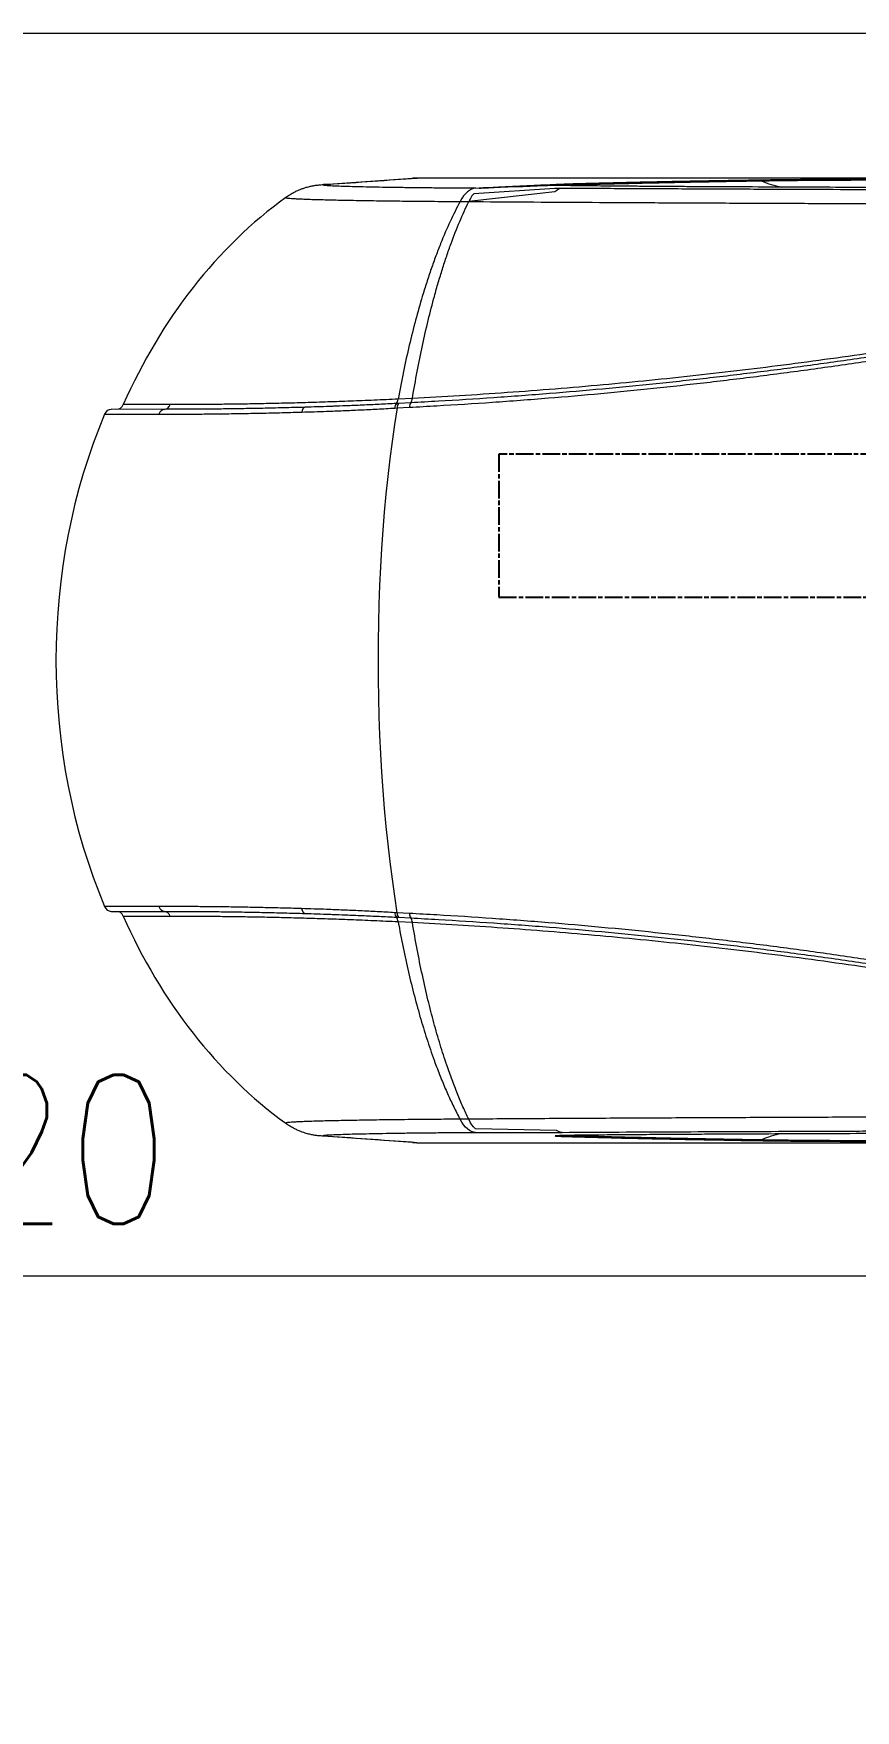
# Model space of a CAD drawing. Header units: inches. Extents: x 102655 to 148943, y 72248 to 114419.
# Drawn here: x 132443 to 132857, y 98894 to 99738 of the extents above; entities that cross this region are included whole.
import ezdxf
from ezdxf.enums import TextEntityAlignment as Align

# ---------------------------------------------------------------- set-up
doc = ezdxf.new("R2010")
doc.units = ezdxf.units.IN
doc.linetypes.add('CENTER INDS', pattern=[13.335, 8.89, -1.11125, 2.2225, -1.11125])
doc.layers.add('ceiling dim', color=8, linetype='Continuous', lineweight=5)
doc.layers.add('Furnitureee', color=8, linetype='Continuous', lineweight=5)
for name, color, linetype in [('E-LEADER', 30, 'Continuous'), ('E-LTG', 92, 'Continuous'), ('E_TAG', 30, 'Continuous')]:
    doc.layers.add(name, color=color, linetype=linetype)
doc.layers.add('ELECTRICAL LIGHTING CEILING', color=6, linetype='CENTER INDS', true_color=0xff00ff)
doc.styles.add('Pyzd-Romans', font='romans.shx', dxfattribs={"width": 0.8})

# ---------------------------------------------------------------- blocks, each defined once
blk = doc.blocks.new('A$Caba3f22f')
at = {"color": 8}
for p, q in [((26280.01, 5452.53, 0.03), (21480.01, 5452.77, 0.03)), ((22586.85, 5376.77, 0.03), (22631.7, 5379.95, 0.03)), ((22633.9, 5380.02, 0.03), (22631.7, 5379.91, 0.03)), ((23208.73, 5379.99, 0.03), (22633.9, 5380.02, 0.03)), ((22588.98, 5376.84, 0.03), (22586.86, 5376.77, 0.03)), ((22656.44, 5369.7, 0.03), (22655.55, 5368.2, 0.03)), ((22657.36, 5371.01, 0.03), (22656.44, 5369.7, 0.03)), ((22658.31, 5372.14, 0.03), (22657.36, 5371.01, 0.03)), ((22659.28, 5373.08, 0.03), (22658.31, 5372.14, 0.03)), ((22660.27, 5373.82, 0.03), (22659.28, 5373.08, 0.03)), ((22703.29, 5373.05, 0.03), (22659.92, 5368.17, 0.03)), ((22660.72, 5369.67, 0.03), (22659.92, 5368.17, 0.03)), ((22661.28, 5374.36, 0.03), (22660.27, 5373.82, 0.03)), ((22661.55, 5370.99, 0.03), (22660.72, 5369.67, 0.03)), ((22662.29, 5374.69, 0.03), (22661.28, 5374.36, 0.03)), ((22662.41, 5372.12, 0.03), (22661.55, 5370.99, 0.03)), ((22703.31, 5374.82, 0.03), (22662.41, 5372.12, 0.03)), ((22704.18, 5373.79, 0.03), (22703.29, 5373.05, 0.03)), ((22706.92, 5374.8, 0.03), (22703.31, 5374.82, 0.03)), ((22705.09, 5374.33, 0.03), (22704.18, 5373.79, 0.03)), ((22706, 5374.67, 0.03), (22705.09, 5374.33, 0.03)), ((22706.92, 5374.8, 0.03), (22706, 5374.67, 0.03)), ((22707.63, 5376.42, 0.03), (22708.25, 5376.46, 0.03)), ((22655.55, 5368.2, 0.03), (22659.92, 5368.17, 0.03)), ((22631.56, 5269.07, 0.03), (22624.4, 5268.71, 0.03)), ((22476.7, 5261.13, 0.03), (22503.97, 5261.13, 0.03)), ((22506.86, 5263.57, 0.03), (22479.97, 5263.58, 0.03)), ((22509.76, 5265.94, 0.03), (22486.13, 5265.94, 0.03)), ((22623.84, 5264.28, 0.03), (22622.54, 5255.87, 0.03)), ((22622.74, 5264.22, 0.03), (22623.84, 5264.28, 0.03)), ((22624.61, 5266.56, 0.03), (22623.53, 5266.5, 0.03)), ((22623.84, 5264.28, 0.03), (22630.06, 5264.63, 0.03)), ((22630.82, 5266.89, 0.03), (22624.61, 5266.56, 0.03)), ((22622.54, 5255.87, 0.03), (22621.34, 5247.3, 0.03)), ((22621.34, 5247.3, 0.03), (22620.23, 5238.6, 0.03)), ((22620.23, 5238.6, 0.03), (22619.2, 5229.78, 0.03)), ((22619.2, 5229.78, 0.03), (22618.28, 5220.85, 0.03)), ((22618.28, 5220.85, 0.03), (22617.44, 5211.81, 0.03)), ((22617.44, 5211.81, 0.03), (22616.7, 5202.69, 0.03)), ((22616.7, 5202.69, 0.03), (22616.06, 5193.48, 0.03)), ((22616.06, 5193.48, 0.03), (22615.52, 5184.21, 0.03)), ((22615.52, 5184.21, 0.03), (22615.07, 5174.87, 0.03)), ((22615.07, 5174.87, 0.03), (22614.73, 5165.5, 0.03)), ((22614.73, 5165.5, 0.03), (22614.48, 5156.08, 0.03)), ((22614.48, 5156.08, 0.03), (22614.33, 5146.65, 0.03)), ((22614.33, 5146.65, 0.03), (22614.28, 5137.2, 0.03)), ((22614.28, 5137.2, 0.03), (22614.33, 5127.76, 0.03)), ((22614.33, 5127.76, 0.03), (22614.47, 5118.32, 0.03)), ((22614.47, 5118.32, 0.03), (22614.72, 5108.91, 0.03)), ((22614.72, 5108.91, 0.03), (22615.07, 5099.53, 0.03)), ((22615.07, 5099.53, 0.03), (22615.51, 5090.2, 0.03)), ((22615.51, 5090.2, 0.03), (22616.06, 5080.92, 0.03)), ((22616.06, 5080.92, 0.03), (22616.7, 5071.72, 0.03)), ((22616.7, 5071.72, 0.03), (22617.43, 5062.59, 0.03)), ((22617.43, 5062.59, 0.03), (22618.27, 5053.56, 0.03)), ((22618.27, 5053.56, 0.03), (22619.19, 5044.62, 0.03)), ((22619.19, 5044.62, 0.03), (22620.21, 5035.8, 0.03)), ((22620.21, 5035.8, 0.03), (22621.33, 5027.1, 0.03)), ((22621.33, 5027.1, 0.03), (22622.53, 5018.54, 0.03)), ((22622.53, 5018.54, 0.03), (22623.82, 5010.12, 0.03)), ((22503.96, 5013.29, 0.03), (22476.69, 5013.29, 0.03)), ((22479.96, 5010.84, 0.03), (22506.84, 5010.84, 0.03)), ((22486.11, 5008.48, 0.03), (22509.75, 5008.48, 0.03)), ((22623.82, 5010.12, 0.03), (22622.73, 5010.18, 0.03)), ((22623.52, 5007.9, 0.03), (22624.59, 5007.84, 0.03)), ((22630.05, 5009.77, 0.03), (22623.82, 5010.12, 0.03)), ((22624.59, 5007.84, 0.03), (22630.8, 5007.51, 0.03)), ((22624.38, 5005.69, 0.03), (22631.54, 5005.33, 0.03)), ((22659.89, 4906.23, 0.03), (22655.53, 4906.2, 0.03)), ((22656.42, 4904.7, 0.03), (22655.53, 4906.2, 0.03)), ((22660.7, 4904.73, 0.03), (22659.89, 4906.23, 0.03)), ((22631.68, 4894.46, 0.03), (22586.82, 4897.64, 0.03)), ((22588.95, 4897.57, 0.03), (22586.83, 4897.64, 0.03)), ((22657.34, 4903.39, 0.03), (22656.42, 4904.7, 0.03)), ((22658.29, 4902.26, 0.03), (22657.34, 4903.39, 0.03)), ((22659.26, 4901.32, 0.03), (22658.29, 4902.26, 0.03)), ((22660.25, 4900.58, 0.03), (22659.26, 4901.32, 0.03)), ((22661.25, 4900.04, 0.03), (22660.25, 4900.58, 0.03)), ((22661.53, 4903.41, 0.03), (22660.7, 4904.73, 0.03)), ((22662.26, 4899.71, 0.03), (22661.25, 4900.04, 0.03)), ((22662.38, 4902.28, 0.03), (22661.53, 4903.41, 0.03)), ((22663.28, 4899.57, 0.03), (22662.26, 4899.71, 0.03)), ((22663.26, 4901.35, 0.03), (22662.38, 4902.28, 0.03)), ((22704.15, 4900.6, 0.03), (22663.26, 4901.35, 0.03)), ((22663.28, 4899.57, 0.03), (22706.89, 4899.59, 0.03)), ((22705.06, 4900.06, 0.03), (22704.15, 4900.6, 0.03)), ((22705.97, 4899.73, 0.03), (22705.06, 4900.06, 0.03)), ((22706.89, 4899.59, 0.03), (22705.97, 4899.73, 0.03)), ((22708.22, 4897.93, 0.03), (22707.58, 4897.98, 0.03)), ((22708.37, 4898, 0.03), (22708.19, 4897.99, 0.03)), ((22631.68, 4894.49, 0.03), (22633.87, 4894.38, 0.03)), ((22633.87, 4894.38, 0.03), (23208.71, 4894.35, 0.03)), ((26279.98, 4827.03, 0.03), (21479.98, 4827.27, 0.03))]:
    blk.add_line(p, q, dxfattribs=at)
at = {"color": 8, "extrusion": (0, 0, -1)}
for centre, major_axis, start_param, end_param in [((20225.11, 5182.46, 0.03), (-2858.25, -225.02), 2.545011, 2.573573), ((20225.1, 5092.21, 0.03), (2858.22, -225.33), 0.56802, 0.596582)]:
    blk.add_ellipse(centre, major_axis=major_axis, ratio=0.005124, start_param=start_param, end_param=end_param, dxfattribs=at)
at = {"color": 8}
for centre, major_axis, start_param, end_param in [((22805.69, 5373.81, 0.03), (0, -5.15), 2.783189, 3.129227), ((22825.29, 5439.34, 0.03), (0, -64.66), -0.351478, -0.155593), ((22680.17, 5137.2, 0.03), (-0.01, -270.78), 3.675863, 4.216959), ((22706.34, 5369.24, 0.03), (0, -7.59), 2.828, 3.135912), ((22621.71, 5268.94, 0.03), (0, -3.3), 0.741941, 1.503286), ((22628.71, 5269.25, 0.03), (0, -3.51), 0.832464, 1.520434), ((22672.82, 5137.2, 0.03), (-0.01, -270.78), 4.237064, 5.187714), ((22479.97, 5259.06, 0.03), (0, -4.51), 3.141593, 4.237064), ((22482.89, 5268.09, 0.03), (0, -4.51), 0, 1.075367), ((22506.95, 5259.61, 0.03), (0, -3.96), 3.171766, 4.320585), ((22506.78, 5267.59, 0.03), (0, -4.02), 0.0246, 1.148135), ((22578.15, 5261.85, 0.03), (0, -2.83), 3.360904, 4.594164), ((22625.55, 5264.11, 0.03), (0, -3.44), 3.943663, 4.680372), ((22626.68, 5264.17, 0.03), (0, -3.49), 3.958667, 4.680985), ((22632.99, 5264.48, 0.03), (0, -3.59), 3.976323, 4.670122), ((22479.96, 5015.36, 0.03), (0, -4.51), -1.095472, 0), ((22482.88, 5006.33, 0.03), (0, -4.51), 2.066226, 3.141593), ((22680.17, 5137.2, 0.03), (-0.01, -270.78), -1.075367, -0.534337), ((22506.94, 5014.8, 0.03), (0, -3.96), -1.178993, -0.030173), ((22506.76, 5006.83, 0.03), (0, -4.02), 1.993458, 3.116992), ((22578.13, 5012.56, 0.03), (0, -2.83), -1.452571, -0.219311), ((22625.53, 5010.29, 0.03), (0, -3.44), -1.53878, -0.802071), ((22621.7, 5005.47, 0.03), (0, -3.3), 1.638307, 2.399652), ((22626.66, 5010.23, 0.03), (0, -3.49), -1.539393, -0.817075), ((22632.97, 5009.92, 0.03), (0, -3.59), -1.528529, -0.83473), ((22628.69, 5005.15, 0.03), (0, -3.51), 1.621159, 2.309129), ((22706.31, 4905.16, 0.03), (0, -7.59), 0.00568, 0.313593), ((22825.26, 4835.05, 0.03), (0, -64.66), 3.297184, 3.49307), ((22805.66, 4900.57, 0.03), (0, -5.15), 0.012366, 0.358403)]:
    blk.add_ellipse(centre, major_axis=major_axis, ratio=0.814572, start_param=start_param, end_param=end_param, dxfattribs=at)
for points, knots in [([(22805.74, 5378.96, 0.03), (22801.18, 5378.89, 0.03), (22792.05, 5378.74, 0.03), (22779.06, 5378.52, 0.03), (22766.57, 5378.29, 0.03), (22754.64, 5378.05, 0.03), (22743.27, 5377.8, 0.03), (22733.65, 5377.58, 0.03), (22725.56, 5377.38, 0.03), (22718.84, 5377.2, 0.03), (22712.4, 5377.02, 0.03), (22708.38, 5376.89, 0.03), (22706.37, 5376.83, 0.03)], [0, 0, 0, 0, 0.113166, 0.226367, 0.339533, 0.453988, 0.568478, 0.682933, 0.762103, 0.841273, 0.920637, 1, 1, 1, 1]), ([(22708.25, 5376.46, 0.03), (22710.28, 5376.52, 0.03), (22714.35, 5376.65, 0.03), (22720.87, 5376.84, 0.03), (22727.7, 5377.02, 0.03), (22734.87, 5377.2, 0.03), (22742.92, 5377.4, 0.03), (22751.95, 5377.6, 0.03), (22762.02, 5377.81, 0.03), (22772.58, 5378.03, 0.03), (22783.63, 5378.23, 0.03), (22795.12, 5378.44, 0.03), (22803.15, 5378.57, 0.03), (22807.16, 5378.63, 0.03)], [0, 0, 0, 0, 0.080597, 0.161219, 0.241841, 0.322666, 0.403491, 0.502475, 0.601482, 0.700465, 0.800302, 0.900163, 1, 1, 1, 1]), ([(22872.09, 5379.37, 0.03), (22869.19, 5379.37, 0.03), (22863.37, 5379.36, 0.03), (22855.15, 5379.35, 0.03), (22847.51, 5379.32, 0.03), (22840.41, 5379.29, 0.03), (22833.47, 5379.25, 0.03), (22826.99, 5379.2, 0.03), (22821.07, 5379.15, 0.03), (22815.64, 5379.09, 0.03), (22810.47, 5379.03, 0.03), (22807.32, 5378.98, 0.03), (22805.74, 5378.96, 0.03)], [0, 0, 0, 0, 0.116187, 0.233499, 0.332428, 0.431357, 0.533163, 0.634968, 0.725147, 0.815326, 0.907663, 1, 1, 1, 1]), ([(22807.16, 5378.63, 0.03), (22808.84, 5378.66, 0.03), (22812.22, 5378.71, 0.03), (22817.8, 5378.78, 0.03), (22823.71, 5378.84, 0.03), (22829.98, 5378.9, 0.03), (22836.61, 5378.95, 0.03), (22843.46, 5378.99, 0.03), (22850.42, 5379.02, 0.03), (22857.49, 5379.05, 0.03), (22864.73, 5379.06, 0.03), (22869.63, 5379.07, 0.03), (22872.08, 5379.07, 0.03)], [0, 0, 0, 0, 0.1005001, 0.2017234, 0.3007679, 0.3998123, 0.5017345, 0.6036566, 0.7013639, 0.7990712, 0.8995356, 1, 1, 1, 1]), ([(22567.87, 5370.24, 0.03), (22567.85, 5370.2, 0.03), (22567.79, 5370.12, 0.03), (22568.29, 5370, 0.03), (22569.24, 5369.88, 0.03), (22570.66, 5369.76, 0.03), (22572.52, 5369.64, 0.03), (22574.84, 5369.53, 0.03), (22577.63, 5369.41, 0.03), (22580.91, 5369.29, 0.03), (22584.59, 5369.18, 0.03), (22588.65, 5369.08, 0.03), (22593.07, 5368.97, 0.03), (22597.91, 5368.87, 0.03), (22603.19, 5368.78, 0.03), (22608.88, 5368.68, 0.03), (22615.77, 5368.58, 0.03), (22624.02, 5368.48, 0.03), (22632.76, 5368.39, 0.03), (22640.84, 5368.31, 0.03), (22648.06, 5368.25, 0.03), (22653.06, 5368.22, 0.03), (22655.55, 5368.2, 0.03)], [0, 0, 0, 0, 0.042006, 0.090914, 0.139783, 0.187286, 0.234826, 0.282329, 0.331213, 0.380137, 0.429021, 0.476538, 0.524091, 0.571608, 0.620507, 0.669445, 0.718344, 0.787796, 0.857248, 0.90482, 0.952428, 1, 1, 1, 1]), ([(22567.87, 5370.24, 0.03), (22567.98, 5370.32, 0.03), (22568.72, 5370.89, 0.03), (22570.13, 5371.78, 0.03), (22572.02, 5372.87, 0.03), (22573.81, 5373.74, 0.03), (22575.43, 5374.43, 0.03), (22576.87, 5374.95, 0.03), (22578.14, 5375.35, 0.03), (22579.26, 5375.65, 0.03), (22580.27, 5375.89, 0.03), (22581.18, 5376.08, 0.03), (22582.03, 5376.23, 0.03), (22582.84, 5376.36, 0.03), (22583.66, 5376.47, 0.03), (22584.54, 5376.57, 0.03), (22585.59, 5376.67, 0.03), (22586.35, 5376.73, 0.03), (22586.83, 5376.76, 0.03), (22586.86, 5376.77, 0.03)], [0, 0, 0, 0, 0.011585, 0.080416, 0.145605, 0.206087, 0.261174, 0.311147, 0.357248, 0.401253, 0.44516, 0.490671, 0.539809, 0.595237, 0.660378, 0.740287, 0.843817, 0.991425, 1, 1, 1, 1]), ([(22665.38, 5374.83, 0.03), (22660.1, 5374.85, 0.03), (22653.66, 5374.89, 0.03), (22644.53, 5374.97, 0.03), (22635.86, 5375.06, 0.03), (22627.67, 5375.16, 0.03), (22620.04, 5375.27, 0.03), (22613.01, 5375.39, 0.03), (22606.72, 5375.51, 0.03), (22601.21, 5375.65, 0.03), (22596.55, 5375.78, 0.03), (22592.73, 5375.93, 0.03), (22589.78, 5376.08, 0.03), (22587.73, 5376.23, 0.03), (22586.63, 5376.38, 0.03), (22586.45, 5376.53, 0.03), (22587.13, 5376.69, 0.03), (22588.36, 5376.79, 0.03), (22588.98, 5376.84, 0.03)], [0, 0, 0, 0, 0.061142, 0.122491, 0.18384, 0.244982, 0.30779, 0.370821, 0.433853, 0.49666, 0.559465, 0.622495, 0.685525, 0.74833, 0.811135, 0.874165, 0.937195, 1, 1, 1, 1]), ([(22706.37, 5376.83, 0.03), (22705.82, 5376.81, 0.03), (22704.71, 5376.77, 0.03), (22663.31, 5374.83, 0.03), (22663.31, 5374.83, 0.03), (22703.88, 5376.55, 0.03), (22705.2, 5376.49, 0.03), (22706.75, 5376.44, 0.03), (22707.74, 5376.41, 0.03), (22708.23, 5376.4, 0.03)], [0, 0, 0, 0, 0.137528, 0.277556, 0.45178, 0.631097, 0.812587, 0.906294, 1, 1, 1, 1]), ([(22704.38, 5376.55, 0.03), (22704.4, 5376.54, 0.03), (22704.43, 5376.54, 0.03), (22704.69, 5376.52, 0.03), (22705.15, 5376.5, 0.03), (22705.87, 5376.47, 0.03), (22706.85, 5376.44, 0.03), (22707.7, 5376.41, 0.03), (22708.28, 5376.4, 0.03), (22708.39, 5376.4, 0.03)], [0, 0, 0, 0, 0.098142, 0.227423, 0.384416, 0.563544, 0.755572, 0.954633, 1, 1, 1, 1]), ([(23344.54, 5373.83, 0.03), (23333.29, 5373.81, 0.03), (23310.79, 5373.76, 0.03), (23276.85, 5373.7, 0.03), (23242.82, 5373.65, 0.03), (23208.55, 5373.62, 0.03), (23174.06, 5373.61, 0.03), (23139.39, 5373.6, 0.03), (23104.72, 5373.61, 0.03), (23071.41, 5373.64, 0.03), (23039.49, 5373.67, 0.03), (23008.95, 5373.72, 0.03), (22978.51, 5373.77, 0.03), (22948.18, 5373.84, 0.03), (22917.99, 5373.92, 0.03), (22887.95, 5374.01, 0.03), (22858.08, 5374.11, 0.03), (22827.96, 5374.22, 0.03), (22797.61, 5374.35, 0.03), (22767.08, 5374.49, 0.03), (22736.8, 5374.64, 0.03), (22716.88, 5374.75, 0.03), (22706.92, 5374.8, 0.03)], [0, 0, 0, 0, 0.0526532, 0.1053285, 0.1580039, 0.2106571, 0.2640366, 0.3174392, 0.3708419, 0.4242214, 0.4714791, 0.5187529, 0.5660266, 0.6132843, 0.6605421, 0.7078159, 0.7550897, 0.8023475, 0.8517514, 0.9011737, 0.950596, 1, 1, 1, 1]), ([(22708.23, 5376.4, 0.03), (22708.63, 5376.39, 0.03), (22710.03, 5376.36, 0.03), (22712.96, 5376.31, 0.03), (22715.97, 5376.27, 0.03), (22717.49, 5376.26, 0.03)], [0, 0, 0, 0, 0.162281, 0.575154, 1, 1, 1, 1]), ([(22717.49, 5376.26, 0.03), (22719.83, 5376.23, 0.03), (22724.51, 5376.19, 0.03), (22731.75, 5376.12, 0.03), (22739.14, 5376.06, 0.03), (22747.29, 5375.99, 0.03), (22756.23, 5375.93, 0.03), (22765.99, 5375.86, 0.03), (22775.95, 5375.8, 0.03), (22782.74, 5375.77, 0.03), (22786.13, 5375.75, 0.03)], [0, 0, 0, 0, 0.111098, 0.222197, 0.333795, 0.445393, 0.583562, 0.72173, 0.860865, 1, 1, 1, 1]), ([(22786.13, 5375.75, 0.03), (22793.49, 5375.72, 0.03), (22808.2, 5375.65, 0.03), (22830.46, 5375.55, 0.03), (22854.35, 5375.46, 0.03), (22879.92, 5375.36, 0.03), (22907.18, 5375.27, 0.03), (22934.59, 5375.19, 0.03), (22962.15, 5375.12, 0.03), (22989.81, 5375.06, 0.03), (23015.23, 5375.02, 0.03), (23038.36, 5374.98, 0.03), (23055.73, 5374.96, 0.03), (23066.16, 5374.95, 0.03), (23069.63, 5374.95, 0.03)], [0, 0, 0, 0, 0.0802715, 0.1605519, 0.2408233, 0.3372601, 0.4337607, 0.5302924, 0.6268232, 0.7233216, 0.8197569, 0.8918578, 0.9639583, 1, 1, 1, 1]), ([(22655.55, 5368.2, 0.03), (22653.87, 5364.92, 0.03), (22650.5, 5358.34, 0.03), (22646.49, 5348.93, 0.03), (22643.35, 5340.82, 0.03), (22641.01, 5334.3, 0.03), (22638.74, 5327.52, 0.03), (22636.09, 5318.99, 0.03), (22633.14, 5308.54, 0.03), (22629.97, 5295.89, 0.03), (22627.02, 5282.65, 0.03), (22625.27, 5273.36, 0.03), (22624.4, 5268.71, 0.03)], [0, 0, 0, 0, 0.131197, 0.262996, 0.332383, 0.401771, 0.471515, 0.541259, 0.655143, 0.769026, 0.884513, 1, 1, 1, 1]), ([(22631.56, 5269.07, 0.03), (22632.35, 5273.62, 0.03), (22633.92, 5282.72, 0.03), (22636.58, 5295.81, 0.03), (22639.47, 5308.45, 0.03), (22642.18, 5318.95, 0.03), (22644.6, 5327.48, 0.03), (22646.66, 5334.25, 0.03), (22648.8, 5340.78, 0.03), (22651.66, 5348.89, 0.03), (22655.32, 5358.31, 0.03), (22658.38, 5364.88, 0.03), (22659.92, 5368.17, 0.03)], [0, 0, 0, 0, 0.113536, 0.227072, 0.342187, 0.457301, 0.526918, 0.596536, 0.666511, 0.736487, 0.867942, 1, 1, 1, 1]), ([(22659.92, 5368.17, 0.03), (22669.59, 5368.11, 0.03), (22688.94, 5367.99, 0.03), (22718.33, 5367.81, 0.03), (22747.97, 5367.65, 0.03), (22777.85, 5367.5, 0.03), (22807.95, 5367.37, 0.03), (22838.26, 5367.25, 0.03), (22868.75, 5367.14, 0.03), (22899.87, 5367.04, 0.03), (22931.6, 5366.95, 0.03), (22963.93, 5366.88, 0.03), (22996.37, 5366.82, 0.03), (23024.51, 5366.79, 0.03), (23048.3, 5366.76, 0.03), (23067.73, 5366.75, 0.03), (23087.17, 5366.74, 0.03), (23111.33, 5366.74, 0.03), (23140.2, 5366.74, 0.03), (23173.74, 5366.77, 0.03), (23207.31, 5366.8, 0.03), (23240.87, 5366.86, 0.03), (23274.41, 5366.93, 0.03), (23296.66, 5366.99, 0.03), (23307.78, 5367.01, 0.03)], [0, 0, 0, 0, 0.047251, 0.094518, 0.141785, 0.189036, 0.236287, 0.283554, 0.33082, 0.378071, 0.427484, 0.476914, 0.526345, 0.575758, 0.605215, 0.634672, 0.66416, 0.693649, 0.74452, 0.795402, 0.846274, 0.897513, 0.948761, 1, 1, 1, 1]), ([(22630.06, 5264.63, 0.03), (22634.68, 5264.88, 0.03), (22648.52, 5265.62, 0.03), (22671.8, 5267.11, 0.03), (22699.3, 5269.18, 0.03), (22726.36, 5271.54, 0.03), (22752.91, 5274.15, 0.03), (22779.61, 5277.08, 0.03), (22806.57, 5280.34, 0.03), (22833.79, 5283.96, 0.03), (22861.23, 5287.93, 0.03), (22888.73, 5292.22, 0.03), (22907.09, 5295.36, 0.03), (22956.26, 5296.93, 0.03)], [0, 0, 0, 0, 0.050017, 0.15006, 0.250193, 0.343189, 0.436224, 0.529256, 0.622247, 0.716663, 0.811129, 0.905591, 1, 1, 1, 1]), ([(22956.17, 5298.71, 0.03), (22907.17, 5297.19, 0.03), (22889.15, 5294.15, 0.03), (22862.15, 5289.99, 0.03), (22835.21, 5286.12, 0.03), (22808.21, 5282.56, 0.03), (22781.18, 5279.31, 0.03), (22754.14, 5276.36, 0.03), (22727.25, 5273.74, 0.03), (22700.02, 5271.39, 0.03), (22672.45, 5269.34, 0.03), (22649.24, 5267.87, 0.03), (22635.42, 5267.13, 0.03), (22630.82, 5266.89, 0.03)], [0, 0, 0, 0, 0.092948, 0.185946, 0.278947, 0.371902, 0.466338, 0.560818, 0.6553, 0.749741, 0.849808, 0.949967, 1, 1, 1, 1]), ([(22956.08, 5300.43, 0.03), (22908.16, 5299.11, 0.03), (22892.32, 5296.46, 0.03), (22868.57, 5292.8, 0.03), (22844.86, 5289.36, 0.03), (22821.22, 5286.17, 0.03), (22797.65, 5283.22, 0.03), (22774.18, 5280.52, 0.03), (22750.81, 5278.06, 0.03), (22727.17, 5275.8, 0.03), (22703.29, 5273.75, 0.03), (22679.19, 5271.93, 0.03), (22655.25, 5270.35, 0.03), (22639.46, 5269.5, 0.03), (22631.56, 5269.07, 0.03)], [0, 0, 0, 0, 0.081979, 0.163991, 0.246007, 0.327989, 0.409944, 0.491927, 0.573913, 0.65587, 0.741887, 0.827933, 0.913981, 1, 1, 1, 1]), ([(22624.4, 5268.71, 0.03), (22620.33, 5268.52, 0.03), (22612.19, 5268.14, 0.03), (22600.42, 5267.67, 0.03), (22588.89, 5267.25, 0.03), (22577.69, 5266.9, 0.03), (22566.87, 5266.62, 0.03), (22556.77, 5266.4, 0.03), (22547.4, 5266.23, 0.03), (22538.74, 5266.11, 0.03), (22530.58, 5266.03, 0.03), (22522.98, 5265.97, 0.03), (22515.93, 5265.95, 0.03), (22511.82, 5265.94, 0.03), (22509.76, 5265.94, 0.03)], [0, 0, 0, 0, 0.082646, 0.165368, 0.248015, 0.333538, 0.419145, 0.504669, 0.585905, 0.66721, 0.748446, 0.832272, 0.916173, 1, 1, 1, 1]), ([(22503.97, 5261.13, 0.03), (22506.13, 5261.13, 0.03), (22510.45, 5261.13, 0.03), (22517.78, 5261.16, 0.03), (22525.79, 5261.22, 0.03), (22534.54, 5261.31, 0.03), (22544, 5261.45, 0.03), (22554.06, 5261.63, 0.03), (22564.63, 5261.87, 0.03), (22572.11, 5262.08, 0.03), (22575.86, 5262.19, 0.03)], [0, 0, 0, 0, 0.122546, 0.245195, 0.367739, 0.494272, 0.620922, 0.747453, 0.873489, 1, 1, 1, 1]), ([(22577.64, 5264.62, 0.03), (22573.97, 5264.51, 0.03), (22566.61, 5264.31, 0.03), (22556.3, 5264.07, 0.03), (22546.59, 5263.89, 0.03), (22537.54, 5263.76, 0.03), (22528.96, 5263.67, 0.03), (22520.94, 5263.61, 0.03), (22513.45, 5263.58, 0.03), (22509.06, 5263.58, 0.03), (22506.86, 5263.57, 0.03)], [0, 0, 0, 0, 0.126009, 0.252492, 0.375034, 0.497682, 0.620226, 0.746778, 0.873446, 1, 1, 1, 1]), ([(22575.86, 5262.19, 0.03), (22580.01, 5262.32, 0.03), (22586.8, 5262.53, 0.03), (22596.67, 5262.92, 0.03), (22605.15, 5263.29, 0.03), (22613.84, 5263.72, 0.03), (22619.77, 5264.05, 0.03), (22622.74, 5264.22, 0.03)], [0, 0, 0, 0, 0.281162, 0.460183, 0.639203, 0.819602, 1, 1, 1, 1]), ([(22591.8, 5265.09, 0.03), (22591.17, 5265.06, 0.03), (22586.3, 5264.88, 0.03), (22581.68, 5264.74, 0.03), (22577.64, 5264.62, 0.03)], [0, 0, 0, 0, 0.128987, 1, 1, 1, 1]), ([(22623.53, 5266.5, 0.03), (22620.64, 5266.35, 0.03), (22614.86, 5266.06, 0.03), (22606.38, 5265.67, 0.03), (22598.67, 5265.34, 0.03), (22593.88, 5265.16, 0.03), (22591.8, 5265.09, 0.03)], [0, 0, 0, 0, 0.2643605, 0.5287217, 0.7950553, 1, 1, 1, 1]), ([(22575.84, 5012.22, 0.03), (22572.27, 5012.32, 0.03), (22565.12, 5012.53, 0.03), (22554.88, 5012.76, 0.03), (22545.03, 5012.95, 0.03), (22535.66, 5013.09, 0.03), (22526.79, 5013.19, 0.03), (22518.5, 5013.25, 0.03), (22510.76, 5013.29, 0.03), (22506.23, 5013.29, 0.03), (22503.96, 5013.29, 0.03)], [0, 0, 0, 0, 0.120517, 0.24145, 0.365737, 0.490137, 0.614426, 0.742909, 0.871514, 1, 1, 1, 1]), ([(22506.84, 5010.84, 0.03), (22509, 5010.84, 0.03), (22513.32, 5010.84, 0.03), (22520.65, 5010.81, 0.03), (22528.68, 5010.75, 0.03), (22537.46, 5010.65, 0.03), (22546.96, 5010.51, 0.03), (22556.86, 5010.32, 0.03), (22567.06, 5010.09, 0.03), (22574.1, 5009.89, 0.03), (22577.63, 5009.79, 0.03)], [0, 0, 0, 0, 0.124313, 0.248734, 0.373045, 0.501525, 0.630126, 0.758603, 0.879095, 1, 1, 1, 1]), ([(22509.75, 5008.48, 0.03), (22511.8, 5008.47, 0.03), (22515.9, 5008.47, 0.03), (22522.93, 5008.44, 0.03), (22530.67, 5008.39, 0.03), (22539.19, 5008.3, 0.03), (22548.45, 5008.16, 0.03), (22558.11, 5007.99, 0.03), (22568.08, 5007.76, 0.03), (22578.27, 5007.49, 0.03), (22589.03, 5007.15, 0.03), (22600.34, 5006.74, 0.03), (22612.14, 5006.27, 0.03), (22620.3, 5005.88, 0.03), (22624.38, 5005.69, 0.03)], [0, 0, 0, 0, 0.083625, 0.167322, 0.250945, 0.337388, 0.423913, 0.510354, 0.590633, 0.670979, 0.751256, 0.834146, 0.917112, 1, 1, 1, 1]), ([(22622.73, 5010.18, 0.03), (22619.78, 5010.35, 0.03), (22613.89, 5010.68, 0.03), (22605.23, 5011.11, 0.03), (22596.72, 5011.48, 0.03), (22586.81, 5011.88, 0.03), (22579.99, 5012.09, 0.03), (22575.84, 5012.22, 0.03)], [0, 0, 0, 0, 0.179016, 0.358033, 0.538435, 0.718838, 1, 1, 1, 1]), ([(22577.63, 5009.79, 0.03), (22581.66, 5009.67, 0.03), (22586.11, 5009.54, 0.03), (22590.78, 5009.36, 0.03), (22591.23, 5009.34, 0.03)], [0, 0, 0, 0, 0.9058274, 1, 1, 1, 1]), ([(22591.23, 5009.34, 0.03), (22593.47, 5009.26, 0.03), (22598.41, 5009.08, 0.03), (22606.29, 5008.74, 0.03), (22614.79, 5008.35, 0.03), (22620.61, 5008.05, 0.03), (22623.52, 5007.9, 0.03)], [0, 0, 0, 0, 0.217293, 0.476909, 0.738455, 1, 1, 1, 1]), ([(22956.24, 4977.44, 0.03), (22907.21, 4978.99, 0.03), (22889.14, 4982.08, 0.03), (22862.06, 4986.31, 0.03), (22835.04, 4990.24, 0.03), (22807.96, 4993.86, 0.03), (22780.85, 4997.17, 0.03), (22753.73, 5000.16, 0.03), (22726.75, 5002.82, 0.03), (22699.44, 5005.2, 0.03), (22671.8, 5007.29, 0.03), (22648.52, 5008.78, 0.03), (22634.66, 5009.53, 0.03), (22630.05, 5009.77, 0.03)], [0, 0, 0, 0, 0.092952, 0.185953, 0.278959, 0.371918, 0.466366, 0.560859, 0.655354, 0.749807, 0.849849, 0.949983, 1, 1, 1, 1]), ([(22630.8, 5007.51, 0.03), (22635.41, 5007.27, 0.03), (22649.21, 5006.54, 0.03), (22672.43, 5005.06, 0.03), (22699.86, 5003.01, 0.03), (22726.83, 5000.69, 0.03), (22753.3, 4998.11, 0.03), (22779.92, 4995.22, 0.03), (22806.8, 4992, 0.03), (22833.93, 4988.44, 0.03), (22861.29, 4984.52, 0.03), (22888.71, 4980.3, 0.03), (22907.01, 4977.21, 0.03), (22956.16, 4975.66, 0.03)], [0, 0, 0, 0, 0.050033, 0.150101, 0.250259, 0.34325, 0.436281, 0.529309, 0.622296, 0.7167, 0.811153, 0.905602, 1, 1, 1, 1]), ([(22624.38, 5005.69, 0.03), (22624.49, 5005.11, 0.03), (22625.39, 5000.16, 0.03), (22627.18, 4991.02, 0.03), (22629.93, 4978.61, 0.03), (22632.94, 4966.57, 0.03), (22636.19, 4954.96, 0.03), (22639.68, 4943.83, 0.03), (22643.06, 4934.23, 0.03), (22646.27, 4926.01, 0.03), (22649.25, 4919, 0.03), (22652.33, 4912.35, 0.03), (22654.46, 4908.25, 0.03), (22655.53, 4906.2, 0.03)], [0, 0, 0, 0, 0.014354, 0.121987, 0.229702, 0.337334, 0.448092, 0.558941, 0.669699, 0.751975, 0.834252, 0.917126, 1, 1, 1, 1]), ([(22631.54, 5005.33, 0.03), (22639.08, 5004.93, 0.03), (22654.15, 5004.12, 0.03), (22676.99, 5002.62, 0.03), (22699.97, 5000.91, 0.03), (22723.1, 4998.96, 0.03), (22746.36, 4996.77, 0.03), (22769.76, 4994.35, 0.03), (22793.25, 4991.68, 0.03), (22817.19, 4988.73, 0.03), (22841.57, 4985.48, 0.03), (22866.36, 4981.91, 0.03), (22891.2, 4978.09, 0.03), (22907.78, 4975.32, 0.03), (22956.06, 4973.93, 0.03)], [0, 0, 0, 0, 0.08209, 0.164206, 0.24632, 0.328408, 0.410513, 0.492647, 0.574778, 0.656881, 0.742644, 0.828444, 0.914241, 1, 1, 1, 1]), ([(22659.89, 4906.23, 0.03), (22658.93, 4908.26, 0.03), (22657, 4912.32, 0.03), (22654.21, 4918.95, 0.03), (22651.49, 4925.96, 0.03), (22648.57, 4934.17, 0.03), (22645.51, 4943.7, 0.03), (22642.35, 4954.69, 0.03), (22639.35, 4966.37, 0.03), (22636.54, 4978.74, 0.03), (22633.89, 4991.73, 0.03), (22632.33, 5000.8, 0.03), (22631.54, 5005.33, 0.03)], [0, 0, 0, 0, 0.082462, 0.164924, 0.247984, 0.331044, 0.440854, 0.550752, 0.660563, 0.773677, 0.886886, 1, 1, 1, 1]), ([(22655.53, 4906.2, 0.03), (22651.89, 4906.18, 0.03), (22644.63, 4906.13, 0.03), (22635.4, 4906.04, 0.03), (22627.59, 4905.96, 0.03), (22621.1, 4905.89, 0.03), (22614.9, 4905.81, 0.03), (22609.02, 4905.72, 0.03), (22603.48, 4905.63, 0.03), (22598.23, 4905.54, 0.03), (22593.31, 4905.44, 0.03), (22588.74, 4905.33, 0.03), (22584.63, 4905.23, 0.03), (22580.98, 4905.12, 0.03), (22577.78, 4905.01, 0.03), (22574.98, 4904.89, 0.03), (22572.61, 4904.77, 0.03), (22570.68, 4904.65, 0.03), (22569.24, 4904.53, 0.03), (22568.29, 4904.41, 0.03), (22567.78, 4904.29, 0.03), (22567.81, 4904.21, 0.03), (22567.83, 4904.17, 0.03)], [0, 0, 0, 0, 0.069453, 0.138905, 0.186477, 0.234085, 0.281657, 0.329174, 0.376727, 0.424244, 0.473143, 0.522081, 0.57098, 0.618483, 0.666023, 0.713527, 0.762411, 0.811335, 0.860218, 0.907708, 0.955233, 1, 1, 1, 1]), ([(23307.75, 4907.31, 0.03), (23296.32, 4907.35, 0.03), (23273.46, 4907.41, 0.03), (23238.98, 4907.48, 0.03), (23204.39, 4907.54, 0.03), (23171.91, 4907.58, 0.03), (23141.56, 4907.6, 0.03), (23113.38, 4907.61, 0.03), (23085.19, 4907.61, 0.03), (23057.01, 4907.6, 0.03), (23029.52, 4907.58, 0.03), (23002.74, 4907.55, 0.03), (22976.66, 4907.51, 0.03), (22950.61, 4907.46, 0.03), (22922.02, 4907.39, 0.03), (22890.93, 4907.31, 0.03), (22857.42, 4907.2, 0.03), (22824.1, 4907.08, 0.03), (22790.88, 4906.94, 0.03), (22757.76, 4906.79, 0.03), (22724.79, 4906.62, 0.03), (22692.12, 4906.43, 0.03), (22670.63, 4906.29, 0.03), (22659.89, 4906.23, 0.03)], [0, 0, 0, 0, 0.052653, 0.105328, 0.158003, 0.210656, 0.253361, 0.296085, 0.338814, 0.381537, 0.424242, 0.463934, 0.503625, 0.543394, 0.583162, 0.634909, 0.686677, 0.738445, 0.790192, 0.842633, 0.895096, 0.947559, 1, 1, 1, 1]), ([(22586.83, 4897.65, 0.03), (22586.38, 4897.68, 0.03), (22585.59, 4897.73, 0.03), (22584.51, 4897.84, 0.03), (22583.58, 4897.95, 0.03), (22582.72, 4898.06, 0.03), (22581.84, 4898.2, 0.03), (22580.92, 4898.37, 0.03), (22579.91, 4898.59, 0.03), (22578.8, 4898.87, 0.03), (22577.55, 4899.23, 0.03), (22576.13, 4899.71, 0.03), (22574.52, 4900.34, 0.03), (22572.7, 4901.18, 0.03), (22570.7, 4902.27, 0.03), (22569.05, 4903.28, 0.03), (22568.1, 4903.99, 0.03), (22567.84, 4904.19, 0.03)], [0, 0, 0, 0, 0.15107, 0.263301, 0.343963, 0.4124, 0.470584, 0.522013, 0.569687, 0.616283, 0.663297, 0.71317, 0.768124, 0.829725, 0.898153, 0.97197, 1, 1, 1, 1]), ([(22588.95, 4897.57, 0.03), (22588.34, 4897.62, 0.03), (22587.11, 4897.72, 0.03), (22586.43, 4897.87, 0.03), (22586.6, 4898.03, 0.03), (22587.71, 4898.18, 0.03), (22589.75, 4898.33, 0.03), (22592.7, 4898.48, 0.03), (22596.52, 4898.62, 0.03), (22601.19, 4898.76, 0.03), (22606.69, 4898.89, 0.03), (22612.99, 4899.02, 0.03), (22620.01, 4899.14, 0.03), (22627.64, 4899.25, 0.03), (22635.83, 4899.34, 0.03), (22644.51, 4899.43, 0.03), (22653.64, 4899.51, 0.03), (22660.07, 4899.55, 0.03), (22663.28, 4899.57, 0.03)], [0, 0, 0, 0, 0.062805, 0.125835, 0.188865, 0.25167, 0.314475, 0.377505, 0.440535, 0.50334, 0.566147, 0.629179, 0.69221, 0.755018, 0.81616, 0.877509, 0.938858, 1, 1, 1, 1]), ([(22708.21, 4898, 0.03), (22707.28, 4897.97, 0.03), (22705.89, 4897.94, 0.03), (22704.66, 4897.88, 0.03), (22703.77, 4897.83, 0.03), (22703.27, 4897.76, 0.03), (22703.64, 4897.69, 0.03), (22704.67, 4897.62, 0.03), (22705.79, 4897.58, 0.03), (22706.35, 4897.56, 0.03)], [0, 0, 0, 0, 0.181491, 0.275197, 0.368903, 0.543133, 0.722444, 0.859976, 1, 1, 1, 1]), ([(22706.53, 4897.95, 0.03), (22706.23, 4897.94, 0.03), (22705.6, 4897.92, 0.03), (22704.94, 4897.89, 0.03), (22704.53, 4897.86, 0.03), (22704.35, 4897.85, 0.03), (22704.37, 4897.85, 0.03), (22704.37, 4897.85, 0.03)], [0, 0, 0, 0, 0.252694, 0.536446, 0.762286, 0.944349, 1, 1, 1, 1]), ([(22706.35, 4897.56, 0.03), (22708.28, 4897.5, 0.03), (22712.13, 4897.39, 0.03), (22718.3, 4897.21, 0.03), (22724.74, 4897.04, 0.03), (22732.63, 4896.84, 0.03), (22742.15, 4896.61, 0.03), (22753.52, 4896.36, 0.03), (22765.56, 4896.12, 0.03), (22778.28, 4895.88, 0.03), (22791.62, 4895.65, 0.03), (22801.02, 4895.5, 0.03), (22805.71, 4895.43, 0.03)], [0, 0, 0, 0, 0.0761598, 0.1523197, 0.2286512, 0.3049828, 0.4201275, 0.5353092, 0.6504539, 0.7669565, 0.8834974, 1, 1, 1, 1]), ([(22706.89, 4899.59, 0.03), (22716.42, 4899.64, 0.03), (22735.47, 4899.75, 0.03), (22764.41, 4899.89, 0.03), (22793.59, 4900.02, 0.03), (22823.01, 4900.14, 0.03), (22852.64, 4900.25, 0.03), (22882.48, 4900.35, 0.03), (22912.49, 4900.44, 0.03), (22943.11, 4900.51, 0.03), (22974.34, 4900.58, 0.03), (23006.16, 4900.64, 0.03), (23038.07, 4900.68, 0.03), (23070.77, 4900.72, 0.03), (23104.22, 4900.74, 0.03), (23138.42, 4900.75, 0.03), (23172.62, 4900.74, 0.03), (23206.95, 4900.72, 0.03), (23241.38, 4900.68, 0.03), (23275.89, 4900.64, 0.03), (23310.3, 4900.57, 0.03), (23333.11, 4900.52, 0.03), (23344.51, 4900.49, 0.03)], [0, 0, 0, 0, 0.047257, 0.094531, 0.141804, 0.189062, 0.236319, 0.283592, 0.330866, 0.378123, 0.427528, 0.476951, 0.526374, 0.575779, 0.628432, 0.681107, 0.733783, 0.786436, 0.839815, 0.893218, 0.946621, 1, 1, 1, 1]), ([(22707.94, 4897.99, 0.03), (22707.92, 4897.99, 0.03), (22707.63, 4897.98, 0.03), (22707.41, 4897.97, 0.03), (22707.21, 4897.97, 0.03)], [0, 0, 0, 0, 0.072335, 1, 1, 1, 1]), ([(22717.46, 4898.14, 0.03), (22715.98, 4898.12, 0.03), (22712.97, 4898.09, 0.03), (22710.04, 4898.04, 0.03), (22708.6, 4898.01, 0.03), (22708.21, 4898, 0.03)], [0, 0, 0, 0, 0.412873, 0.837719, 1, 1, 1, 1]), ([(22807.13, 4895.75, 0.03), (22803.89, 4895.81, 0.03), (22797.4, 4895.91, 0.03), (22788.01, 4896.08, 0.03), (22778.89, 4896.24, 0.03), (22770.05, 4896.41, 0.03), (22760.86, 4896.6, 0.03), (22751.43, 4896.8, 0.03), (22741.84, 4897.02, 0.03), (22732.7, 4897.24, 0.03), (22724.03, 4897.47, 0.03), (22715.8, 4897.7, 0.03), (22710.75, 4897.86, 0.03), (22708.22, 4897.93, 0.03)], [0, 0, 0, 0, 0.080597, 0.161219, 0.241841, 0.322666, 0.403491, 0.502474, 0.601481, 0.700465, 0.800302, 0.900163, 1, 1, 1, 1]), ([(22786.11, 4898.63, 0.03), (22782.09, 4898.61, 0.03), (22774.05, 4898.57, 0.03), (22762.29, 4898.5, 0.03), (22750.69, 4898.42, 0.03), (22739.31, 4898.34, 0.03), (22728.15, 4898.24, 0.03), (22721.03, 4898.17, 0.03), (22717.46, 4898.14, 0.03)], [0, 0, 0, 0, 0.164738, 0.329578, 0.494317, 0.662842, 0.831475, 1, 1, 1, 1]), ([(23069.61, 4899.41, 0.03), (23064.17, 4899.4, 0.03), (23053.31, 4899.39, 0.03), (23037.03, 4899.37, 0.03), (23015.36, 4899.34, 0.03), (22990.56, 4899.3, 0.03), (22962.71, 4899.24, 0.03), (22937.19, 4899.18, 0.03), (22911.78, 4899.11, 0.03), (22886.43, 4899.03, 0.03), (22861.15, 4898.95, 0.03), (22835.95, 4898.85, 0.03), (22810.9, 4898.75, 0.03), (22794.37, 4898.67, 0.03), (22786.11, 4898.63, 0.03)], [0, 0, 0, 0, 0.056329, 0.112666, 0.169002, 0.281778, 0.371136, 0.46052, 0.549903, 0.639262, 0.729434, 0.819631, 0.909828, 1, 1, 1, 1]), ([(22805.71, 4895.43, 0.03), (22807.22, 4895.4, 0.03), (22810.23, 4895.36, 0.03), (22815.21, 4895.3, 0.03), (22820.53, 4895.24, 0.03), (22826.38, 4895.19, 0.03), (22832.69, 4895.14, 0.03), (22839.54, 4895.09, 0.03), (22846.68, 4895.06, 0.03), (22854.52, 4895.03, 0.03), (22863, 4895.01, 0.03), (22869.03, 4895.01, 0.03), (22872.06, 4895.01, 0.03)], [0, 0, 0, 0, 0.088202, 0.176403, 0.26662, 0.356836, 0.455766, 0.554696, 0.656503, 0.75831, 0.87853, 1, 1, 1, 1]), ([(22872.06, 4895.3, 0.03), (22869.6, 4895.31, 0.03), (22864.68, 4895.31, 0.03), (22857.39, 4895.33, 0.03), (22850.24, 4895.36, 0.03), (22843.22, 4895.39, 0.03), (22836.34, 4895.44, 0.03), (22829.76, 4895.49, 0.03), (22823.55, 4895.54, 0.03), (22817.72, 4895.6, 0.03), (22812.18, 4895.67, 0.03), (22808.81, 4895.73, 0.03), (22807.13, 4895.75, 0.03)], [0, 0, 0, 0, 0.1005, 0.201723, 0.300778, 0.399833, 0.501766, 0.603699, 0.701396, 0.799092, 0.899546, 1, 1, 1, 1])]:
    blk.add_open_spline(points, degree=3, knots=knots, dxfattribs=at)
blk = doc.blocks.new('f')
at = {"layer": 'Furnitureee', "color": 8, "ltscale": 0.5, "xscale": 0.001000000000009727, "yscale": 0.001000000000009727, "zscale": 0.001000000000009727}
blk.add_blockref('A$Caba3f22f', (478763.05364, 1037622.33943), dxfattribs=at)
blk = doc.blocks.new('f15')
at = {"layer": 'E-LEADER'}
for points in [[(0, 18.99), (0, -18.99)], [(18.99, 0), (-18.99, 0)]]:
    blk.add_lwpolyline(points, dxfattribs=at)
blk.add_circle((0, 0), 23.26, dxfattribs=at)
at = {"layer": 'E-LTG'}
for radius in [28.22, 18.99]:
    blk.add_circle((0, 0), radius, dxfattribs=at)
at = {"layer": 'E_TAG', "style": 'Pyzd-Romans', "width": 0.8, "flags": 1}
for tag, p in [('BPANEL', (262.5, 1125)), ('SWITCH', (-262.5, 900)), ('LOADVA', (262.5, 900)), ('BTYPE', (-262.5, 675)), ('PANEL', (262.5, 675)), ('HEIGHT', (-262.5, -675)), ('DSCR', (-262.5, -900)), ('ROOM', (262.5, -900))]:
    blk.add_attdef(tag, text='', height=100, dxfattribs=at).set_placement(p, align=Align.MIDDLE_CENTER)
at = {"layer": 'E_TAG', "style": 'Pyzd-Romans', "width": 0.8}
for tag, p in [('TYPE', (-262.5, 450)), ('NO.', (262.5, 450)), ('W.P', (-262.5, -450)), ('A,B,C', (262.5, -450)), ('CBT', (262.5, -675))]:
    blk.add_attdef(tag, text='', height=100, dxfattribs=at).set_placement(p, align=Align.MIDDLE_CENTER)

msp = doc.modelspace()

# ---------------------------------------------------------------- linework, layer by layer
at = {"layer": 'ELECTRICAL LIGHTING CEILING', "color": 6}
msp.add_lwpolyline([(132677.11846, 99454.48955), (134654.85312, 99454.4879), (134654.85318, 99526.48414), (132677.11852, 99526.48579)], close=True, dxfattribs=at)

# ---------------------------------------------------------------- block references
ref = msp.add_blockref('f15', (132208.60357, 98950.51623), dxfattribs=dict(xscale=2, yscale=2, zscale=2))
ref.add_attrib('TYPE', 'F15', dxfattribs={"layer": 'E_TAG', "height": 75, "style": 'Pyzd-Romans', "width": 0.8}).set_placement((131876.31675, 99151.9468), align=Align.MIDDLE_CENTER)
ref.add_attrib('NO.', '20', dxfattribs={"layer": 'E_TAG', "height": 75, "style": 'Pyzd-Romans', "width": 0.8}).set_placement((132460.06465, 99176.54679), align=Align.MIDDLE_CENTER)
at = {"layer": 'ceiling dim', "xscale": 1000, "yscale": 1000, "zscale": 1000}
msp.add_blockref('f', (-478653051.58299, -1037528053.90511), dxfattribs=at)

doc.saveas('drawing.dxf')
